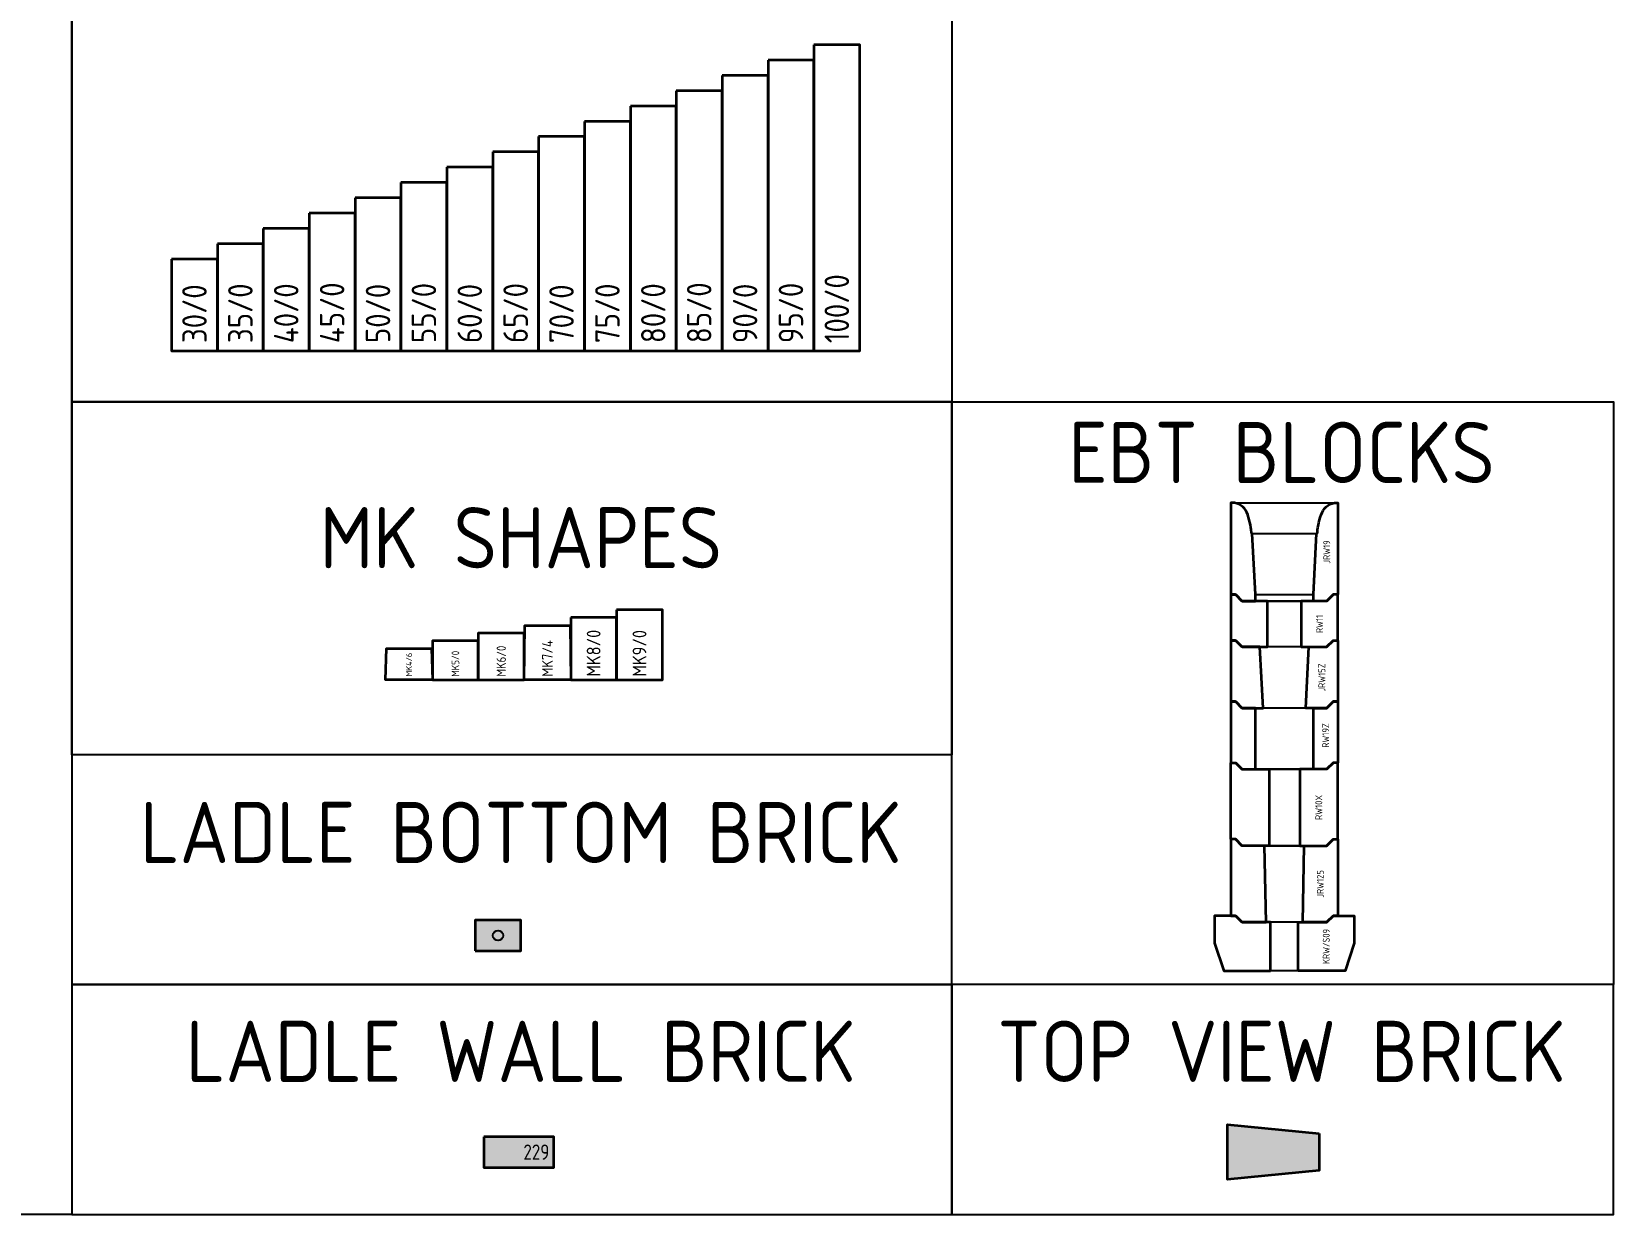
# Model space of a CAD drawing. Header units: millimetres. Extents: x -1950 to 46825, y 0 to 25443.
# Drawn here: x 17093 to 22264, y 6886 to 10753 of the extents above; entities that cross this region are included whole.
import ezdxf
from ezdxf.enums import TextEntityAlignment as Align

# ---------------------------------------------------------------- set-up
doc = ezdxf.new("R2010")
doc.units = ezdxf.units.MM
doc.layers.add('AM_VIEWS', color=1, linetype='Continuous', lineweight=25, plot=False)
for name, color, linetype, lineweight in [('ANKO AC90AZ', 51, 'Continuous', 18), ('CONT3', 7, 'Continuous', 25), ('Kontur_025', 3, 'Continuous', 25), ('Kontur_035', 2, 'Continuous', 35), ('Kontur_05', 1, 'Continuous', 25)]:
    doc.layers.add(name, color=color, linetype=linetype, lineweight=lineweight)
doc.layers.add('DEFINE_QUALITY', color=7, linetype='Continuous', lineweight=18, true_color=0x31dd76)
for name, color, linetype in [('Text_2', 3, 'Continuous'), ('Text_3', 2, 'Continuous'), ('Text_5', 1, 'Continuous')]:
    doc.layers.add(name, color=color, linetype=linetype)
doc.styles.add('ISOCP', font='isocp.shx', dxfattribs={"height": 7})

# ---------------------------------------------------------------- blocks, each defined once
blk = doc.blocks.new('*U505')
h = blk.add_hatch(color=0)
h.dxf.hatch_style = 1
h.paths.add_polyline_path([(-75, -50), (75, -50), (75, 50), (-75, 50)])
at = {"layer": 'Kontur_035'}
blk.add_lwpolyline([(-75, -50), (75, -50), (75, 50), (-75, 50)], close=True, dxfattribs=at)
at = {"layer": 'Kontur_05'}
blk.add_circle((0, 0), 16.7, dxfattribs=at)
blk = doc.blocks.new('*U471')
at = {"layer": 'DEFINE_QUALITY'}
h = blk.add_hatch(color=0, dxfattribs=at)
h.dxf.hatch_style = 1
h.paths.add_polyline_path([(0, 100), (0, 0), (229, 0), (229, 100)])
at = {"layer": 'Kontur_035'}
blk.add_lwpolyline([(0, 100), (0, 0), (229, 0), (229, 100)], close=True, dxfattribs=at)
at = {"layer": 'Text_3', "style": 'ISOCP', "width": 0.9}
blk.add_text('229', height=50, dxfattribs=at).set_placement((214, 50), align=Align.MIDDLE_RIGHT)
blk = doc.blocks.new('mk9_0')
at = {"layer": 'Kontur_035'}
blk.add_lwpolyline([(-75, 228.6), (-75, 0), (75, 0), (75, 228.6)], close=True, dxfattribs=at)
at = {"layer": 'Text_2', "style": 'ISOCP', "width": 0.95751}
blk.add_text('MK9/0', height=45, rotation=90, dxfattribs=at).set_placement((0, 10), align=Align.MIDDLE_LEFT)
blk = doc.blocks.new('*U499')
at = {"layer": 'Kontur_035'}
blk.add_blockref('mk9_0', (0, 0), dxfattribs=at)
blk = doc.blocks.new('mk8_0')
at = {"layer": 'Kontur_035'}
blk.add_lwpolyline([(-75, 203.2), (-75, 0), (75, 0), (75, 203.2)], close=True, dxfattribs=at)
at = {"layer": 'Text_2', "style": 'ISOCP', "width": 0.95751}
blk.add_text('MK8/0', height=45, rotation=90, dxfattribs=at).set_placement((0, 10), align=Align.MIDDLE_LEFT)
blk = doc.blocks.new('*U500')
at = {"layer": 'Kontur_035'}
blk.add_blockref('mk8_0', (0, 0), dxfattribs=at)
blk = doc.blocks.new('mk7_4')
at = {"layer": 'Kontur_035'}
blk.add_lwpolyline([(74, 177.8), (76, 0), (-76, 0), (-74, 177.8)], close=True, dxfattribs=at)
at = {"layer": 'Text_2', "style": 'ISOCP', "width": 0.95751}
blk.add_text('MK7/4', height=35, rotation=90, dxfattribs=at).set_placement((0.1, 10), align=Align.MIDDLE_LEFT)
blk = doc.blocks.new('*U501')
at = {"layer": 'Kontur_035'}
blk.add_blockref('mk7_4', (0, 0), dxfattribs=at)
blk = doc.blocks.new('mk6_0')
at = {"layer": 'Kontur_035'}
blk.add_lwpolyline([(75, 0), (75, 152.4), (-75, 152.4), (-75, 0)], close=True, dxfattribs=at)
at = {"layer": 'Text_2', "style": 'ISOCP', "width": 0.95751}
blk.add_text('MK6/0', height=30, rotation=90, dxfattribs=at).set_placement((0.1, 10), align=Align.MIDDLE_LEFT)
blk = doc.blocks.new('*U502')
at = {"layer": 'Kontur_035'}
blk.add_blockref('mk6_0', (0, 0), dxfattribs=at)
blk = doc.blocks.new('mk5_0')
at = {"layer": 'Kontur_035'}
blk.add_lwpolyline([(75, 0), (75, 127), (-75, 127), (-75, 0)], close=True, dxfattribs=at)
at = {"layer": 'Text_2', "style": 'ISOCP', "width": 0.95751}
blk.add_text('MK5/0', height=25, rotation=90, dxfattribs=at).set_placement((0.1, 10), align=Align.MIDDLE_LEFT)
blk = doc.blocks.new('*U503')
at = {"layer": 'Kontur_035'}
blk.add_blockref('mk5_0', (0, 0), dxfattribs=at)
blk = doc.blocks.new('mk4_6')
at = {"layer": 'Kontur_035'}
blk.add_lwpolyline([(73.5, 101.6), (76.5, 0), (-76.5, 0), (-73.5, 101.6)], close=True, dxfattribs=at)
at = {"layer": 'Text_2', "style": 'ISOCP', "width": 0.95751}
blk.add_text('MK4/6', height=20, rotation=90, dxfattribs=at).set_placement((0.1, 10), align=Align.MIDDLE_LEFT)
blk = doc.blocks.new('*U504')
at = {"layer": 'Kontur_035'}
blk.add_blockref('mk4_6', (0, 0), dxfattribs=at)
blk = doc.blocks.new('100_0')
at = {"layer": 'Kontur_035'}
blk.add_lwpolyline([(-75, 1000), (-75, 0), (75, 0), (75, 1000)], close=True, dxfattribs=at)
at = {"layer": 'Text_2', "style": 'ISOCP', "width": 0.95751}
blk.add_text('100/0', height=80, rotation=90, dxfattribs=at).set_placement((0, 25), align=Align.MIDDLE_LEFT)
blk = doc.blocks.new('*U483')
at = {"layer": 'Kontur_035'}
blk.add_blockref('100_0', (0, 0), dxfattribs=at)
blk = doc.blocks.new('95_0')
at = {"layer": 'Kontur_035'}
blk.add_lwpolyline([(-75, 950), (-75, 0), (75, 0), (75, 950)], close=True, dxfattribs=at)
at = {"layer": 'Text_2', "style": 'ISOCP', "width": 0.95751}
blk.add_text('95/0', height=80, rotation=90, dxfattribs=at).set_placement((0, 25), align=Align.MIDDLE_LEFT)
blk = doc.blocks.new('*U484')
at = {"layer": 'Kontur_035'}
blk.add_blockref('95_0', (0, 0), dxfattribs=at)
blk = doc.blocks.new('90_0')
at = {"layer": 'Kontur_035'}
blk.add_lwpolyline([(-75, 900), (-75, 0), (75, 0), (75, 900)], close=True, dxfattribs=at)
at = {"layer": 'Text_2', "style": 'ISOCP', "width": 0.95751}
blk.add_text('90/0', height=80, rotation=90, dxfattribs=at).set_placement((0, 25), align=Align.MIDDLE_LEFT)
blk = doc.blocks.new('*U485')
at = {"layer": 'Kontur_035'}
blk.add_blockref('90_0', (0, 0), dxfattribs=at)
blk = doc.blocks.new('85_0')
at = {"layer": 'Kontur_035'}
blk.add_lwpolyline([(-75, 850), (-75, 0), (75, 0), (75, 850)], close=True, dxfattribs=at)
at = {"layer": 'Text_2', "style": 'ISOCP', "width": 0.95751}
blk.add_text('85/0', height=80, rotation=90, dxfattribs=at).set_placement((0, 25), align=Align.MIDDLE_LEFT)
blk = doc.blocks.new('*U486')
at = {"layer": 'Kontur_035'}
blk.add_blockref('85_0', (0, 0), dxfattribs=at)
blk = doc.blocks.new('80_0')
at = {"layer": 'Kontur_035'}
blk.add_lwpolyline([(-75, 800), (-75, 0), (75, 0), (75, 800)], close=True, dxfattribs=at)
at = {"layer": 'Text_2', "style": 'ISOCP', "width": 0.95751}
blk.add_text('80/0', height=80, rotation=90, dxfattribs=at).set_placement((0, 25), align=Align.MIDDLE_LEFT)
blk = doc.blocks.new('*U487')
at = {"layer": 'Kontur_035'}
blk.add_blockref('80_0', (0, 0), dxfattribs=at)
blk = doc.blocks.new('75_0')
at = {"layer": 'Kontur_035'}
blk.add_lwpolyline([(-75, 750), (-75, 0), (75, 0), (75, 750)], close=True, dxfattribs=at)
at = {"layer": 'Text_2', "style": 'ISOCP', "width": 0.95751}
blk.add_text('75/0', height=80, rotation=90, dxfattribs=at).set_placement((0, 25), align=Align.MIDDLE_LEFT)
blk = doc.blocks.new('*U488')
at = {"layer": 'Kontur_035'}
blk.add_blockref('75_0', (0, 0), dxfattribs=at)
blk = doc.blocks.new('70_0')
at = {"layer": 'Kontur_035'}
blk.add_lwpolyline([(-75, 700), (-75, 0), (75, 0), (75, 700)], close=True, dxfattribs=at)
at = {"layer": 'Text_2', "style": 'ISOCP', "width": 0.95751}
blk.add_text('70/0', height=80, rotation=90, dxfattribs=at).set_placement((0, 25), align=Align.MIDDLE_LEFT)
blk = doc.blocks.new('*U489')
at = {"layer": 'Kontur_035'}
blk.add_blockref('70_0', (0, 0), dxfattribs=at)
blk = doc.blocks.new('65_0')
at = {"layer": 'Kontur_035'}
blk.add_lwpolyline([(-75, 650), (-75, 0), (75, 0), (75, 650)], close=True, dxfattribs=at)
at = {"layer": 'Text_2', "style": 'ISOCP', "width": 0.95751}
blk.add_text('65/0', height=80, rotation=90, dxfattribs=at).set_placement((0, 25), align=Align.MIDDLE_LEFT)
blk = doc.blocks.new('*U491')
at = {"layer": 'Kontur_035'}
blk.add_blockref('65_0', (0, 0), dxfattribs=at)
blk = doc.blocks.new('60_0')
at = {"layer": 'Kontur_035'}
blk.add_lwpolyline([(-75, 600), (-75, 0), (75, 0), (75, 600)], close=True, dxfattribs=at)
at = {"layer": 'Text_2', "style": 'ISOCP', "width": 0.95751}
blk.add_text('60/0', height=80, rotation=90, dxfattribs=at).set_placement((0, 25), align=Align.MIDDLE_LEFT)
blk = doc.blocks.new('*U492')
at = {"layer": 'Kontur_035'}
blk.add_blockref('60_0', (0, 0), dxfattribs=at)
blk = doc.blocks.new('55_0')
at = {"layer": 'Kontur_035'}
blk.add_lwpolyline([(-75, 550), (-75, 0), (75, 0), (75, 550)], close=True, dxfattribs=at)
at = {"layer": 'Text_2', "style": 'ISOCP', "width": 0.95751}
blk.add_text('55/0', height=80, rotation=90, dxfattribs=at).set_placement((0, 25), align=Align.MIDDLE_LEFT)
blk = doc.blocks.new('*U493')
at = {"layer": 'Kontur_035'}
blk.add_blockref('55_0', (0, 0), dxfattribs=at)
blk = doc.blocks.new('50_0')
at = {"layer": 'Kontur_035'}
blk.add_lwpolyline([(-75, 500), (-75, 0), (75, 0), (75, 500)], close=True, dxfattribs=at)
at = {"layer": 'Text_2', "style": 'ISOCP', "width": 0.95751}
blk.add_text('50/0', height=80, rotation=90, dxfattribs=at).set_placement((0, 25), align=Align.MIDDLE_LEFT)
blk = doc.blocks.new('*U494')
at = {"layer": 'Kontur_035'}
blk.add_blockref('50_0', (0, 0), dxfattribs=at)
blk = doc.blocks.new('45_0')
at = {"layer": 'Kontur_035'}
blk.add_lwpolyline([(-75, 450), (-75, 0), (75, 0), (75, 450)], close=True, dxfattribs=at)
at = {"layer": 'Text_2', "style": 'ISOCP', "width": 0.95751}
blk.add_text('45/0', height=80, rotation=90, dxfattribs=at).set_placement((0, 25), align=Align.MIDDLE_LEFT)
blk = doc.blocks.new('*U495')
at = {"layer": 'Kontur_035'}
blk.add_blockref('45_0', (0, 0), dxfattribs=at)
blk = doc.blocks.new('40_0')
at = {"layer": 'Kontur_035'}
blk.add_lwpolyline([(-75, 400), (-75, 0), (75, 0), (75, 400)], close=True, dxfattribs=at)
at = {"layer": 'Text_2', "style": 'ISOCP', "width": 0.95751}
blk.add_text('40/0', height=80, rotation=90, dxfattribs=at).set_placement((0, 25), align=Align.MIDDLE_LEFT)
blk = doc.blocks.new('*U496')
at = {"layer": 'Kontur_035'}
blk.add_blockref('40_0', (0, 0), dxfattribs=at)
blk = doc.blocks.new('35_0')
at = {"layer": 'Kontur_035'}
blk.add_lwpolyline([(-75, 350), (-75, 0), (75, 0), (75, 350)], close=True, dxfattribs=at)
at = {"layer": 'Text_2', "style": 'ISOCP', "width": 0.95751}
blk.add_text('35/0', height=80, rotation=90, dxfattribs=at).set_placement((0, 25), align=Align.MIDDLE_LEFT)
blk = doc.blocks.new('*U497')
at = {"layer": 'Kontur_035'}
blk.add_blockref('35_0', (0, 0), dxfattribs=at)
blk = doc.blocks.new('30_0')
at = {"layer": 'Kontur_035'}
blk.add_lwpolyline([(-75, 300), (-75, 0), (75, 0), (75, 300)], close=True, dxfattribs=at)
at = {"layer": 'Text_2', "style": 'ISOCP', "width": 0.95751}
blk.add_text('30/0', height=80, rotation=90, dxfattribs=at).set_placement((0, 25), align=Align.MIDDLE_LEFT)
blk = doc.blocks.new('*U498')
at = {"layer": 'Kontur_035'}
blk.add_blockref('30_0', (0, 0), dxfattribs=at)
blk = doc.blocks.new('*U479')
at = {"layer": 'DEFINE_QUALITY'}
h = blk.add_hatch(color=0, dxfattribs=at)
h.dxf.hatch_style = 1
h.paths.add_polyline_path([(-60, 300), (60, 300), (90, 0), (-90, 0)])
at = {"layer": 'Kontur_035'}
blk.add_lwpolyline([(-60, 300), (60, 300), (90, 0), (-90, 0)], close=True, dxfattribs=at)
blk = doc.blocks.new('RW11')
at = {"layer": 'Kontur_025'}
for p, q in [((55, 150), (-55, 150)), ((55, 0), (-55, 0))]:
    blk.add_line(p, q, dxfattribs=at)
at = {"layer": 'Kontur_035'}
for points in [[(-175, 171), (-175, 21), (-159, 21), (-138, 0), (-55, 0), (-55, 150), (-139, 150), (-160, 171)], [(160, 171), (139, 150), (55, 150), (55, 0), (138, 0), (159, 21), (175, 21), (175, 171)]]:
    blk.add_lwpolyline(points, close=True, dxfattribs=at)
at = {"layer": 'Text_3', "style": 'ISOCP'}
blk.add_text('RW11', height=22.5, rotation=90, dxfattribs=at).set_placement((115, 75), align=Align.MIDDLE_CENTER)
blk = doc.blocks.new('*U601')
at = {"layer": 'Kontur_035'}
blk.add_blockref('RW11', (0, 0), dxfattribs=at)
blk = doc.blocks.new('JRW15Z')
at = {"layer": 'Kontur_025'}
for p, q in [((80, 200), (-80, 200)), ((70, 0), (-70, 0))]:
    blk.add_line(p, q, dxfattribs=at)
at = {"layer": 'Kontur_035'}
for points in [[(-175, 21), (-159, 21), (-138, 0), (-70, 0), (-80, 200), (-139, 200), (-160, 221), (-175, 221)], [(175, 21), (159, 21), (138, 0), (70, 0), (80, 200), (139, 200), (160, 221), (175, 221)]]:
    blk.add_lwpolyline(points, close=True, dxfattribs=at)
at = {"layer": 'Text_3', "style": 'ISOCP'}
blk.add_text('JRW15Z', height=22.5, rotation=90, dxfattribs=at).set_placement((122.5, 100), align=Align.MIDDLE_CENTER)
blk = doc.blocks.new('*U600')
at = {"layer": 'Kontur_035'}
blk.add_blockref('JRW15Z', (0, 0), dxfattribs=at)
blk = doc.blocks.new('RW19Z')
at = {"layer": 'Kontur_025'}
for p, q in [((95, 200), (-95, 200)), ((95, 0), (-95, 0))]:
    blk.add_line(p, q, dxfattribs=at)
at = {"layer": 'Kontur_035'}
for points in [[(-175, 21), (-159, 21), (-138, 0), (-95, 0), (-95, 200), (-139, 200), (-160, 221), (-175, 221)], [(175, 21), (159, 21), (138, 0), (95, 0), (95, 200), (139, 200), (160, 221), (175, 221)]]:
    blk.add_lwpolyline(points, close=True, dxfattribs=at)
at = {"layer": 'Text_3', "style": 'ISOCP'}
blk.add_text('RW19Z', height=22.5, rotation=90, dxfattribs=at).set_placement((135, 110.5), align=Align.MIDDLE_CENTER)
blk = doc.blocks.new('*U599')
at = {"layer": 'Kontur_035'}
blk.add_blockref('RW19Z', (0, 0), dxfattribs=at)
blk = doc.blocks.new('RW10X')
at = {"layer": 'Kontur_025'}
for p, q in [((-50, 250), (50, 250)), ((-50, 0), (50, 0))]:
    blk.add_line(p, q, dxfattribs=at)
at = {"layer": 'Kontur_035'}
for points in [[(-50, 250), (-50, 0), (-138, 0), (-159, 21), (-175, 21), (-175, 271), (-160, 271), (-139, 250)], [(50, 250), (50, 0), (138, 0), (159, 21), (175, 21), (175, 271), (160, 271), (139, 250)]]:
    blk.add_lwpolyline(points, close=True, dxfattribs=at)
at = {"layer": 'Text_3', "style": 'ISOCP'}
blk.add_text('RW10X', height=22.5, rotation=90, dxfattribs=at).set_placement((112.5, 125), align=Align.MIDDLE_CENTER)
blk = doc.blocks.new('*U598')
at = {"layer": 'Kontur_035'}
blk.add_blockref('RW10X', (0, 0), dxfattribs=at)
blk = doc.blocks.new('JRW125')
at = {"layer": 'Kontur_025'}
for p, q in [((65, 250), (-65, 250)), ((60, 0), (-60, 0))]:
    blk.add_line(p, q, dxfattribs=at)
at = {"layer": 'Kontur_035'}
for points in [[(-159, 21), (-138, 0), (-60, 0), (-65, 250), (-139, 250), (-160, 271), (-175, 271), (-175, 21)], [(159, 21), (138, 0), (60, 0), (65, 250), (139, 250), (160, 271), (175, 271), (175, 21)]]:
    blk.add_lwpolyline(points, close=True, dxfattribs=at)
at = {"layer": 'Text_3', "style": 'ISOCP'}
blk.add_text('JRW125', height=22.5, rotation=90, dxfattribs=at).set_placement((117.5, 125), align=Align.MIDDLE_CENTER)
blk = doc.blocks.new('*U597')
at = {"layer": 'Kontur_035'}
blk.add_blockref('JRW125', (0, 0), dxfattribs=at)
blk = doc.blocks.new('JRW19')
at = {"layer": 'Kontur_025'}
for p, q in [((-170.1, 321), (170.1, 321)), ((-105, 221), (105, 221)), ((-95, 21), (95, 21)), ((-95, 0), (95, 0))]:
    blk.add_line(p, q, dxfattribs=at)
at = {"layer": 'Kontur_035'}
for points in [[(-170.1, 321), (-175, 321), (-175, 21), (-159, 21), (-138, 0), (-95, 0), (-95, 21), (-105, 221, -0.414214), (-108.1, 223.8, 0.085941), (-122.9, 289.5, 0.308181), (-171, 321)], [(170.1, 321), (175, 321), (175, 21), (159, 21), (138, 0), (95, 0), (95, 21), (105, 221, 0.414214), (108.1, 223.8, -0.085941), (122.9, 289.5, -0.308181), (171, 321)]]:
    blk.add_lwpolyline(points, format="xyb", dxfattribs=at)
at = {"layer": 'Text_3', "style": 'ISOCP'}
blk.add_text('JRW19', height=22.5, rotation=90, dxfattribs=at).set_placement((138.5, 160.5), align=Align.MIDDLE_CENTER)
blk = doc.blocks.new('*U602')
at = {"layer": 'Kontur_035'}
blk.add_blockref('JRW19', (0, 0), dxfattribs=at)
blk = doc.blocks.new('KRW_S09')
at = {"layer": 'Kontur_025'}
for p, q in [((45, 159), (-45, 159)), ((45, 0), (-45, 0))]:
    blk.add_line(p, q, dxfattribs=at)
at = {"layer": 'Kontur_035'}
for points in [[(-45, 0), (-45, 159), (-139, 159), (-160, 180), (-228.5, 180), (-228.5, 90), (-198.5, 0)], [(45, 0), (45, 159), (139, 159), (160, 180), (228.5, 180), (228.5, 90), (198.5, 0)]]:
    blk.add_lwpolyline(points, close=True, dxfattribs=at)
at = {"layer": 'Text_3', "style": 'ISOCP'}
blk.add_text('KRW/S09', height=22.5, rotation=90, dxfattribs=at).set_placement((136.75, 79.5), align=Align.MIDDLE_CENTER)
blk = doc.blocks.new('*U596')
at = {"layer": 'Kontur_035'}
blk.add_blockref('KRW_S09', (0, 0), dxfattribs=at)

msp = doc.modelspace()

# ---------------------------------------------------------------- linework, layer by layer
at = {"layer": 'AM_VIEWS'}
for points in [[(-133.3, 14205.9), (17225.1, 14205.9), (17225.1, 6886.3), (-133.3, 6886.3)], [(20101.1, 9543.2), (17225.1, 9543.2), (17225.1, 11182.2), (20101.1, 11182.2)], [(20101.1, 8388.9), (17225.1, 8388.9), (17225.1, 9543.2), (20101.1, 9543.2)], [(20101.1, 9543.2), (22264.3, 9543.2), (22264.3, 7637.6), (20101.1, 7637.6)], [(17225.1, 7637.6), (20101.1, 7637.6), (20101.1, 8388.9), (17225.1, 8388.9)], [(17225.1, 6886.3), (20101.1, 6886.3), (20101.1, 7637.6), (17225.1, 7637.6)], [(20101.1, 6886.3), (22264.3, 6886.3), (22264.3, 7637.6), (20101.1, 7637.6)]]:
    msp.add_lwpolyline(points, close=True, dxfattribs=at)

# ---------------------------------------------------------------- block references
at = {"layer": 'ANKO AC90AZ'}
msp.add_blockref('*U505', (18617.9, 7798.2), dxfattribs=at)
at = {"layer": 'CONT3'}
for name, p in [('*U499', (19080.5, 8634.4)), ('*U501', (18779.5, 8634.4)), ('*U500', (18930.5, 8634.4)), ('*U503', (18478.5, 8634.4)), ('*U502', (18628.5, 8634.4)), ('*U504', (18327, 8634.4))]:
    msp.add_blockref(name, p, dxfattribs=at)
at = {"layer": 'DEFINE_QUALITY'}
msp.add_blockref('*U471', (18571.9, 7039.8), dxfattribs=at)
at = {"layer": 'DEFINE_QUALITY', "rotation": 270}
msp.add_blockref('*U479', (21002.9, 7090.2), dxfattribs=at)
at = {"layer": 'Kontur_035'}
for name, p in [('*U483', (19725.6, 9710)), ('*U484', (19575.6, 9710)), ('*U485', (19425.6, 9710)), ('*U486', (19275.6, 9710)), ('*U487', (19125.6, 9710)), ('*U488', (18975.6, 9710)), ('*U489', (18825.6, 9710)), ('*U491', (18675.6, 9710)), ('*U492', (18525.6, 9710)), ('*U493', (18375.6, 9710)), ('*U494', (18225.6, 9710)), ('*U495', (18075.6, 9710)), ('*U496', (17925.6, 9710)), ('*U497', (17775.6, 9710)), ('*U498', (17625.6, 9710)), ('*U602', (21188.9, 8891.7)), ('*U601', (21188.9, 8741.7)), ('*U600', (21188.9, 8541.7)), ('*U599', (21188.9, 8341.7)), ('*U598', (21188.9, 8091.7)), ('*U597', (21188.9, 7841.7)), ('*U596', (21188.9, 7682.7))]:
    msp.add_blockref(name, p, dxfattribs=at)

# ---------------------------------------------------------------- texts
at = {"layer": 'Text_5', "style": 'ISOCP'}
for s, p in [('EBT BLOCKS', (21179.5, 9377.5)), ('MK SHAPES', (18692.6, 9098.9)), ('LADLE BOTTOM BRICK', (18692.6, 8135.1)), ('LADLE WALL BRICK', (18692.6, 7419.4)), ('TOP VIEW BRICK', (21179.5, 7419.4))]:
    msp.add_text(s, height=200, dxfattribs=at).set_placement(p, align=Align.MIDDLE_CENTER)

doc.saveas('drawing.dxf')
